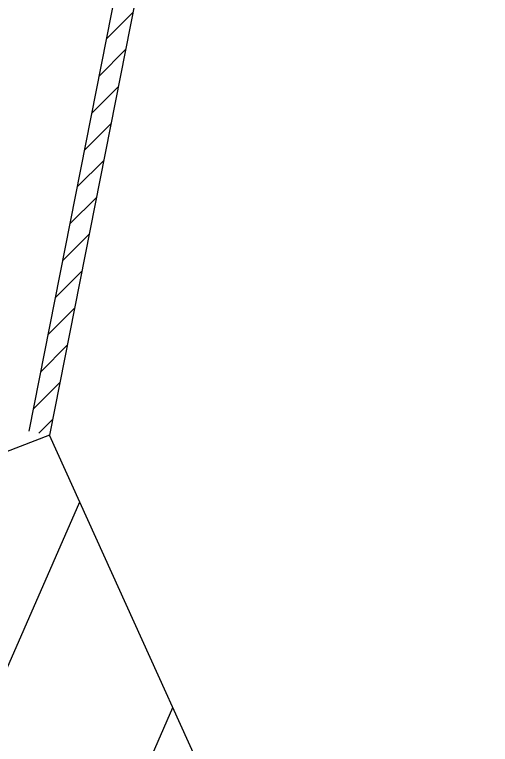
# Model space of a CAD drawing. Extents: x 524954 to 526204, y 9523489 to 9524010.
# Drawn here: x 525711.79 to 525717.46, y 9523632.61 to 9523641.3 of the extents above; entities that cross this region are included whole.
import ezdxf

# ---------------------------------------------------------------- set-up
doc = ezdxf.new("R2010")
doc.units = 0
for name, color, linetype in [('Bati', 6, 'Continuous'), ('Bati_H', 1, 'Continuous'), ('Cloture', 7, 'Continuous'), ('Murs', 1, 'Continuous')]:
    doc.layers.add(name, color=color, linetype=linetype)

msp = doc.modelspace()

# ---------------------------------------------------------------- hatches: boundary and pattern name
at = {"layer": 'Bati_H'}
h = msp.add_hatch(dxfattribs=at)
h.set_pattern_fill('_U', color=256, scale=2, angle=66.35606, style=0, pattern_type=0)
h.set_pattern_definition([(66.356060545, (0, 0), (-1.8321108744, 0.80210332498), [])])
h.paths.add_polyline_path([(525698.434, 9523617.5299), (525712.0651, 9523622.8598), (525723.8174, 9523627.9351), (525721.9547, 9523632.56), (525715.0585, 9523629.985), (525712.202, 9523636.2914), (525683.9843, 9523625.3917), (525684.9855, 9523622.2675), (525694.6861, 9523625.975), (525696.7428, 9523621.8801), (525696.7343, 9523621.8768)])
at = {"layer": 'Murs'}
h = msp.add_hatch(dxfattribs=at)
h.set_pattern_fill('_U', color=256, scale=0.25, angle=45, style=0, pattern_type=0)
h.set_pattern_definition([(45, (0, 0), (-0.1767766952966, 0.1767766952966), [])])
h.paths.add_polyline_path([(525728.4769, 9523646.5877), (525713.8896, 9523644.849), (525712.202, 9523636.2914), (525711.9567, 9523636.3398), (525713.6795, 9523645.0757), (525728.4473, 9523646.8359)])

# ---------------------------------------------------------------- linework, layer by layer
at = {"layer": 'Bati', "flags": 128}
msp.add_lwpolyline([(525698.434, 9523617.5299), (525712.0651, 9523622.8598), (525723.8174, 9523627.9351), (525721.9547, 9523632.56), (525715.0585, 9523629.985), (525712.202, 9523636.2914), (525683.9843, 9523625.3917), (525684.9855, 9523622.2675), (525694.6861, 9523625.975), (525696.7428, 9523621.8801), (525696.7343, 9523621.8768)], close=True, dxfattribs=at)
at = {"layer": 'Cloture', "flags": 128}
for points in [[(525728.4473, 9523646.8359), (525713.6795, 9523645.0757), (525711.9567, 9523636.3398)], [(525728.4769, 9523646.5877), (525713.8896, 9523644.849), (525712.202, 9523636.2914)], [(525721.9547, 9523632.56), (525715.0585, 9523629.985), (525712.202, 9523636.2914)]]:
    msp.add_lwpolyline(points, dxfattribs=at)

doc.saveas('drawing.dxf')
